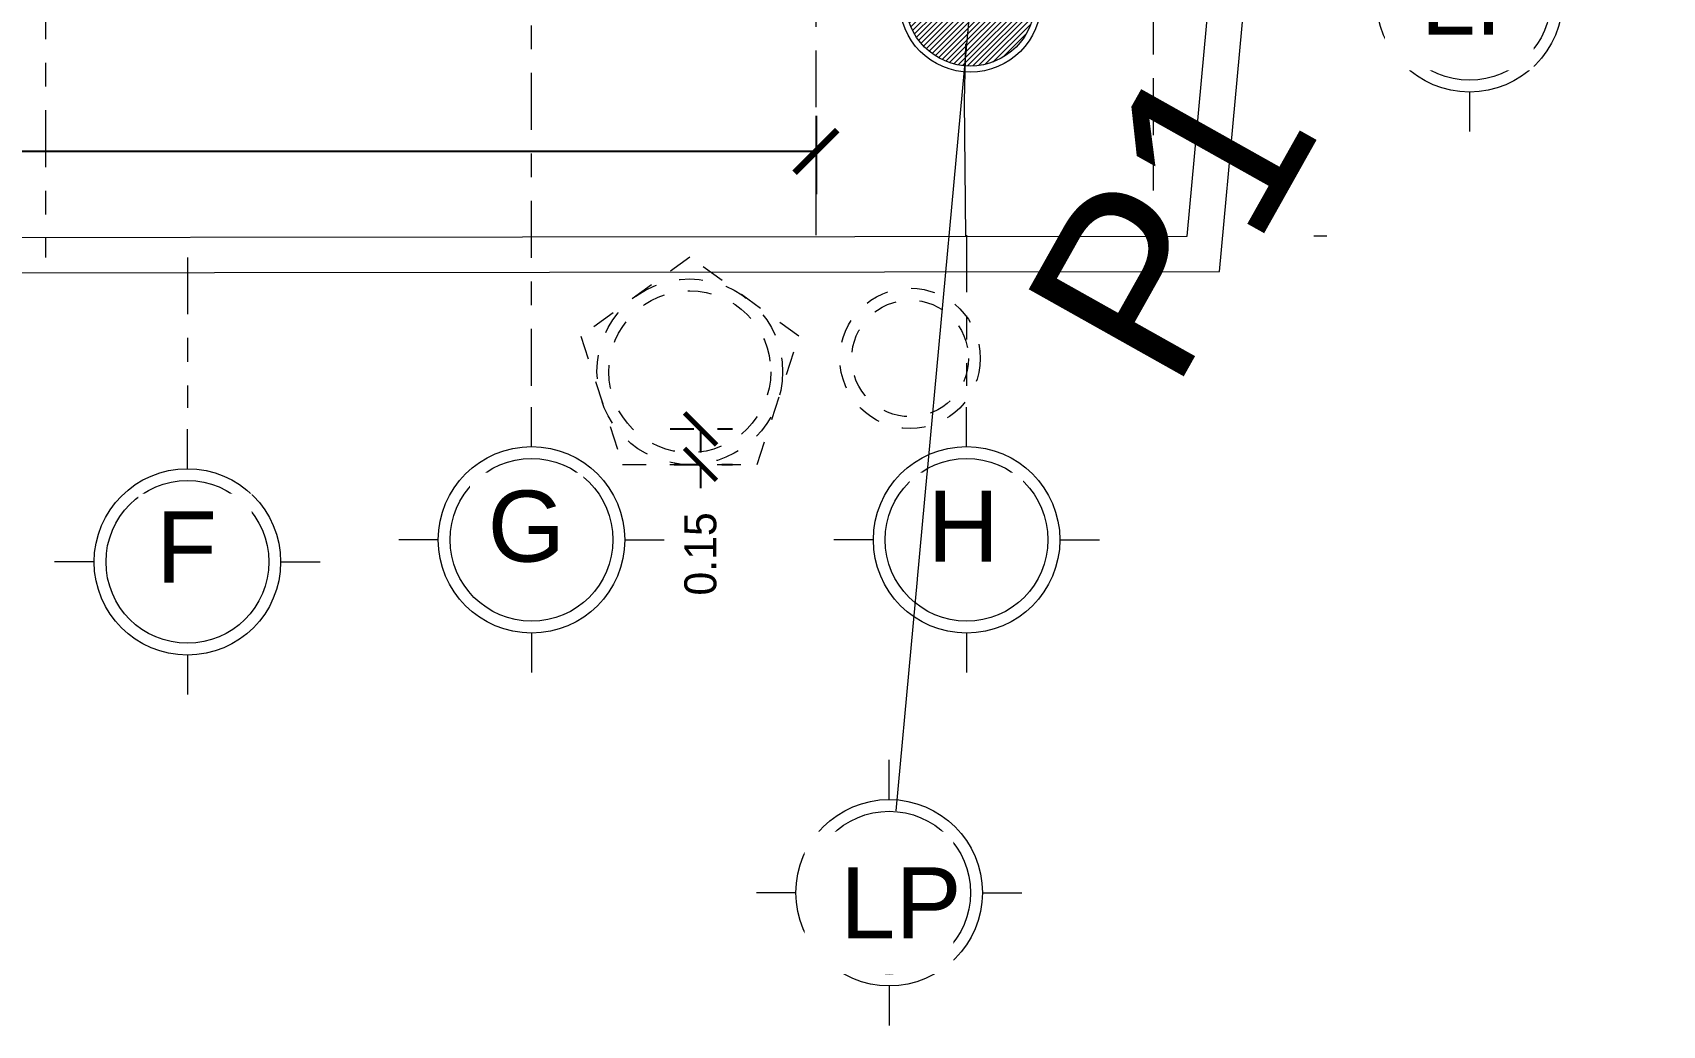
# Model space of a CAD drawing. Header units: millimetres. Extents: x -9559 to 23034, y -7226 to 22400.
# Drawn here: x 309.07 to 315.94, y 36.05 to 40.24 of the extents above; entities that cross this region are included whole.
import ezdxf
from ezdxf.enums import TextEntityAlignment as Align

# ---------------------------------------------------------------- set-up
doc = ezdxf.new("R2010")
doc.units = ezdxf.units.MM
doc.header["$LTSCALE"] = 0.02
for name, pattern in [('ACAD_ISO02W100', [15, 12, -3]), ('ACAD_ISO10W100', [18, 12, -3, 0, -3]), ('DASHED2', [0.375, 0.25, -0.125])]:
    doc.linetypes.add(name, pattern=pattern)
for name, color, linetype, lineweight in [('A-ANNO-DIMS', 251, 'Continuous', 9), ('A_DIM-1', 251, 'Continuous', 18), ('I-FURN', 9, 'Continuous', 9), ('S-GRID', 253, 'ACAD_ISO10W100', 5), ('S-GRID-IDEN', 253, 'Continuous', 9), ('TT-PROYECCIONES TERRAZAS', 9, 'ACAD_ISO02W100', 5)]:
    doc.layers.add(name, color=color, linetype=linetype, lineweight=lineweight)
doc.layers.add('IH-PLANO BASE', color=250, linetype='DASHED2', lineweight=5, transparency=0.55)
doc.layers.add('TT-CURVAS DN', color=128, linetype='ACAD_ISO02W100', lineweight=9, transparency=0.2)
doc.styles.add('Arial_5', font='arial.ttf', dxfattribs={"height": 0.003})
doc.styles.add('CUADROS', font='arial.ttf')
doc.styles.get("Standard").update_dxf_attribs({"font": 'GOTHIC.TTF'})
doc.dimstyles.get("Standard").update_dxf_attribs({"dimtxt": 0.18, "dimasz": 0.18, "dimexe": 0.18, "dimexo": 0.0625, "dimgap": 0.09, "dimtad": 0, "dimzin": 3, "dimdsep": 46, "dimtxsty": 'Standard', "dimblk": 'ARCHTICK', "dimcen": 0.09, "dimadec": 0, "dimazin": 0, "dimtfac": 1, "dimtofl": 0, "dimtmove": 0, "dimatfit": 3, "dimldrblk": 'ARCHTICK', "dimfxl": 1, "dimtolj": 1, "dimtzin": 0, "dimarcsym": 0})
pattern_1 = [(0, (4e-16, 1e-16), (0, 6.985), [5.08, -1.905]), (90, (4e-16, 1e-16), (-6.985, 4e-16), [5.08, -1.905])]

# ---------------------------------------------------------------- blocks, each defined once
blk = doc.blocks.new('_ArchTick')
at = {"color": 0, "linetype": 'ByBlock', "const_width": 0.15}
blk.add_lwpolyline([(-0.5, -0.5), (0.5, 0.5)], dxfattribs=at)
blk = doc.blocks.new('*D490')
at = {"layer": 'A-ANNO-DIMS', "color": 0, "lineweight": -2, "transparency": 16777216}
for p, q in [((302.0487, 39.8906), (302.0487, 39.5609)), ((312.3737, 39.8906), (312.3737, 39.5609)), ((302.0487, 39.7409), (306.8313, 39.7409)), ((312.3737, 39.7409), (307.591, 39.7409))]:
    blk.add_line(p, q, dxfattribs=at)
at = {"layer": 'A-ANNO-DIMS', "color": 0, "lineweight": -2, "transparency": 16777216, "xscale": 0.18, "yscale": 0.18, "zscale": 0.18, "rotation": 180}
blk.add_blockref('_ArchTick', (302.0487, 39.7409), dxfattribs=at)
at = {"layer": 'A-ANNO-DIMS', "color": 0, "lineweight": -2, "transparency": 16777216, "xscale": 0.18, "yscale": 0.18, "zscale": 0.18}
blk.add_blockref('_ArchTick', (312.3737, 39.7409), dxfattribs=at)
at = {"layer": 'A-ANNO-DIMS', "color": 0, "transparency": 16777216, "insert": (307.2112, 39.7409), "char_height": 0.18, "width": 0.607447, "attachment_point": 5}
blk.add_mtext('\\A1;10.33', dxfattribs=at)
blk = doc.blocks.new('*D504')
at = {"layer": 'IH-PLANO BASE', "color": 0, "lineweight": -2, "transparency": 16777216}
for p, q in [((311.7584, 38.5701), (312.0215, 38.5701)), ((311.8865, 38.5701), (311.8865, 38.4201)), ((311.7759, 38.4201), (312.0215, 38.4201)), ((311.8865, 38.4201), (311.8865, 38.2851))]:
    blk.add_line(p, q, dxfattribs=at)
at = {"layer": 'IH-PLANO BASE', "color": 0, "lineweight": -2, "transparency": 16777216, "xscale": 0.135, "yscale": 0.135, "zscale": 0.135}
for p, rotation in [((311.8865, 38.5701), 90), ((311.8865, 38.4201), 270)]:
    blk.add_blockref('_ArchTick', p, dxfattribs=dict(at, rotation=rotation))
at = {"layer": 'IH-PLANO BASE', "color": 0, "transparency": 16777216, "insert": (311.8865, 38.0424), "char_height": 0.135, "attachment_point": 5, "rotation": 90}
blk.add_mtext('\\A1;0.15', dxfattribs=at)
blk = doc.blocks.new('Rejilla - Extremo inicial de rejilla - Círculo-11506-Nivel 1')
h = blk.add_hatch()
h.set_pattern_fill('ANGLE', color=256)
h.set_pattern_definition(pattern_1)
h.paths.add_polyline_path([(0, 0.003933), (0, 0.00452, 0.414214), (-0.00452, 0), (-0.003933, 0, -0.414214)])
h.paths.add_polyline_path([(0, -0.003933), (0, -0.00452, 0.414214), (0.00452, 0), (0.003933, 0, -0.414214)])
at = {"layer": 'A_DIM-1', "true_color": 0x000000, "transparency": 33554661}
h = blk.add_hatch(dxfattribs=at)
h.set_pattern_fill('ANGLE', color=18)
h.set_pattern_definition(pattern_1)
h.paths.add_polyline_path([(0, 0.00452), (0, 0.003933, -0.414214), (0.003933, 0), (0.00452, 0, 0.414214)])
h.paths.add_polyline_path([(-0.003933, 0), (-0.00452, 0, 0.414214), (0, -0.00452), (0, -0.003933, -0.414214)])
at = {"layer": 'S-GRID'}
h = blk.add_hatch(dxfattribs=at)
h.set_pattern_fill('ANGLE', color=256)
h.set_pattern_definition(pattern_1)
h.paths.add_polyline_path([(0, 0.003933), (0, 0.00452, 0.414214), (-0.00452, 0), (-0.003933, 0, -0.414214)])
h.paths.add_polyline_path([(0, -0.003933), (0, -0.00452, 0.414214), (0.00452, 0), (0.003933, 0, -0.414214)])
at = {"layer": 'S-GRID', "linetype": 'Continuous'}
h = blk.add_hatch(dxfattribs=at)
h.set_pattern_fill('AR-B88', color=256, scale=0.1)
h.paths.add_polyline_path([(0, 0.00452), (0, 0.003933, -0.414214), (0.003933, 0), (0.00452, 0, 0.414214)])
h.paths.add_polyline_path([(-0.003933, 0), (-0.00452, 0, 0.414214), (0, -0.00452), (0, -0.003933, -0.414214)])
at = {"layer": 'S-GRID-IDEN', "linetype": 'Continuous'}
for p, q in [((0, 0.003933), (0, 0.0056)), ((-0.003933, 0), (-0.0056, 0)), ((0.003933, 0), (0.0056, 0)), ((0, -0.003933), (0, -0.0056))]:
    blk.add_line(p, q, dxfattribs=at)
for radius in [0.003933, 0.003434]:
    blk.add_circle((0, 0), radius, dxfattribs=at)

msp = doc.modelspace()

# ---------------------------------------------------------------- hatches: boundary and pattern name
at = {"layer": 'I-FURN'}
h = msp.add_hatch(dxfattribs=at)
h.set_pattern_fill('ANSI31', color=256, scale=0.005)
h.set_pattern_definition([(45, (274.741894, 55.846778), (-0.01122532, 0.01122532), [])])
h.paths.add_polyline_path([(313.2976, 40.3743, 1), (312.7513, 40.3743, 1)])

# ---------------------------------------------------------------- linework, layer by layer
for p, q in [((313.0056, 39.3826), (312.9997, 39.9549)), ((314.4734, 39.384), (314.5281, 39.384))]:
    msp.add_line(p, q, dxfattribs=at)
for points in [[(297.1186, 39.367), (313.9393, 39.3835), (315.7945, 59.5337)], [(297.1188, 39.217), (314.0762, 39.2336), (315.9439, 59.52)]]:
    msp.add_lwpolyline(points, dxfattribs=at)
for radius in [0.2988, 0.2731]:
    msp.add_circle((313.0245, 40.3743), radius, dxfattribs=at)
at = {"layer": 'IH-PLANO BASE'}
msp.add_lwpolyline([(312.1257, 38.4196), (312.3015, 38.9606), (311.8412, 39.295), (311.381, 38.9606), (311.5568, 38.4196)], close=True, dxfattribs=at)
for centre, radius in [((311.8412, 38.8111), 0.3915), ((311.8412, 38.8111), 0.3415), ((312.7705, 38.8674), 0.2962), ((312.7705, 38.8674), 0.2462)]:
    msp.add_circle(centre, radius, dxfattribs=at)
at = {"layer": 'S-GRID'}
for p, q in [((311.1737, 38.7519), (311.1737, 61.1499)), ((312.3737, 39.3869), (312.3737, 60.5149)), ((309.1237, 60.4345), (309.1237, 39.2936)), ((313.0087, 39.3869), (313.0087, 38.7519)), ((309.722, 39.2936), (309.722, 38.6586))]:
    msp.add_line(p, q, dxfattribs=at)
at = {"layer": 'TT-CURVAS DN', "lineweight": 15, "flags": 128}
msp.add_lwpolyline([(312.9997, 39.9549), (313.0428, 41.6694), (312.8358, 43.2726)], dxfattribs=at)
at = {"layer": 'TT-PROYECCIONES TERRAZAS', "lineweight": 20, "elevation": 1.1756}
msp.add_lwpolyline([(301.0872, 39.5644), (301.0872, 58.41), (313.7953, 58.41), (313.7953, 39.576)], dxfattribs=at)

# ---------------------------------------------------------------- block references
at = {"layer": 'I-FURN', "xscale": 99.99999999999993, "yscale": 99.99999999999993, "zscale": 99.99999999999993}
for p in [(315.1301, 40.3845), (312.6821, 36.6128)]:
    msp.add_blockref('Rejilla - Extremo inicial de rejilla - Círculo-11506-Nivel 1', p, dxfattribs=at)
at = {"layer": 'S-GRID-IDEN', "color": 251, "true_color": 0x636466, "xscale": 99.99999999999993, "yscale": 99.99999999999993, "zscale": 99.99999999999993}
for p in [(311.1737, 38.1019), (313.0087, 38.1019)]:
    msp.add_blockref('Rejilla - Extremo inicial de rejilla - Círculo-11506-Nivel 1', p, dxfattribs=at)
at = {"layer": 'S-GRID-IDEN', "color": 251, "true_color": 0x636466, "xscale": 99.99999999999993, "yscale": 99.99999999999993, "zscale": 99.99999999999993, "rotation": 180}
msp.add_blockref('Rejilla - Extremo inicial de rejilla - Círculo-11506-Nivel 1', (309.722, 38.0086), dxfattribs=at)

# ---------------------------------------------------------------- texts
at = {"layer": 'I-FURN', "ltscale": 0.2, "style": 'CUADROS'}
msp.add_text('P1', height=0.75, rotation=60.67889, dxfattribs=at).set_placement((313.8695, 39.4591), align=Align.MIDDLE_CENTER)

# ---------------------------------------------------------------- dimensions: what is measured, and where the dimension line sits
at = {"layer": 'A-ANNO-DIMS'}
dim = msp.add_linear_dim(base=(312.373652863, 39.7409358753), p1=(302.048652863, 39.9530679097), p2=(312.373652863, 39.9530679097), dimstyle='Standard', dxfattribs=at)
dim.commit()
dim.dimension.update_dxf_attribs({"geometry": '*D490', "text_midpoint": (307.211152863, 39.7409358753)})
at = {"layer": 'IH-PLANO BASE'}
dim = msp.add_linear_dim(base=(311.8865, 38.4201), p1=(311.7115, 38.5701), p2=(311.729, 38.4201), angle=90, dimstyle='Standard', override={"dimscale": 0.75}, dxfattribs=at)
dim.commit()
dim.dimension.update_dxf_attribs({"geometry": '*D504', "text_midpoint": (311.8865, 38.0424)})

# ---------------------------------------------------------------- next in the draw order: texts
at = {"layer": 'I-FURN', "insert": (312.4752, 36.7198), "char_height": 0.3, "width": 0.328039, "attachment_point": 1, "style": 'Arial_5', "bg_fill": 2}
msp.add_mtext('LP', dxfattribs=at)
at = {"layer": 'S-GRID-IDEN', "char_height": 0.3, "width": 0.328039, "attachment_point": 1, "style": 'Arial_5', "bg_fill": 3, "box_fill_scale": 1.25, "bg_fill_color": 256, "bg_fill_true_color": 13158600, "bg_fill_transparency": 0}
for s, insert in [('G', (310.9886, 38.3097)), ('H', (312.8436, 38.3097)), ('F', (309.5902, 38.2216))]:
    msp.add_mtext(s, dxfattribs=dict(at, insert=insert))

# ---------------------------------------------------------------- next in the draw order: linework, layer by layer
at = {"layer": 'I-FURN'}
msp.add_line((312.7118, 36.9584), (314.7987, 59.6254), dxfattribs=at)

# ---------------------------------------------------------------- next in the draw order: texts
at = {"layer": 'I-FURN', "insert": (314.9234, 40.5334), "char_height": 0.3, "width": 0.328039, "attachment_point": 1, "style": 'Arial_5', "bg_fill": 2}
msp.add_mtext('LP', dxfattribs=at)

doc.saveas('drawing.dxf')
